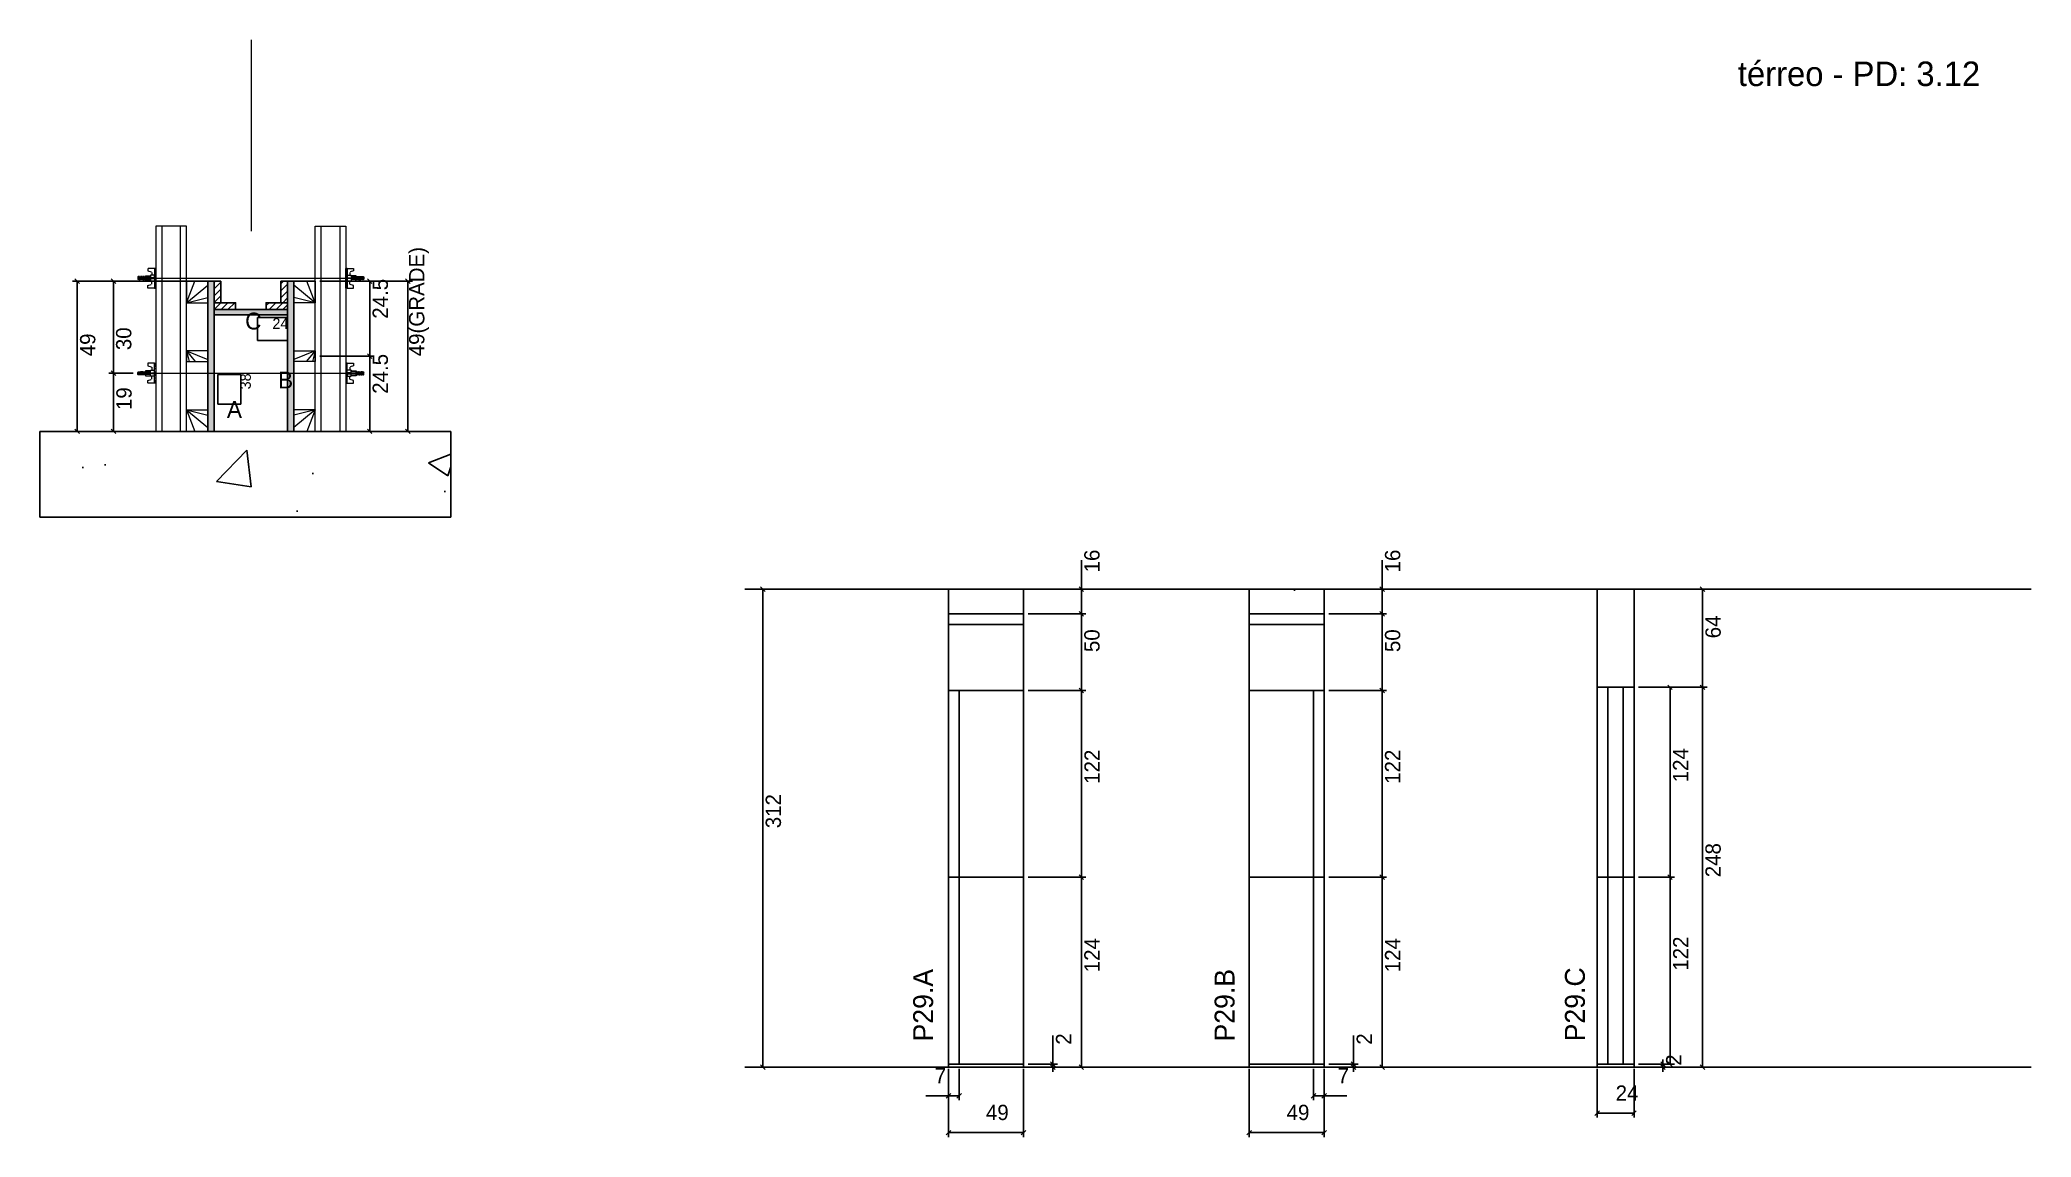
# Model space of a CAD drawing. Header units: metres. Extents: x 14558 to 15858, y -663 to 53.
import ezdxf

# ---------------------------------------------------------------- set-up
doc = ezdxf.new("R2010")
doc.units = ezdxf.units.M
for name, color, linetype in [('CHAPA', 7, 'Continuous'), ('COTA', 7, 'Continuous'), ('Hachura', 7, 'Continuous'), ('Madeira', 7, 'Continuous'), ('NOMENCLATURA', 7, 'Continuous'), ('Nível', 7, 'Continuous'), ('Painéis', 7, 'Continuous'), ('Perfil Metálico', 7, 'Continuous'), ('SARR_2.2x7', 7, 'Continuous'), ('SARRAFO', 7, 'Continuous'), ('Texto Seção', 7, 'Continuous'), ('TEXTO_GERAL', 7, 'Continuous')]:
    doc.layers.add(name, color=color, linetype=linetype)

msp = doc.modelspace()

# ---------------------------------------------------------------- hatches: boundary and pattern name
at = {"layer": 'COTA'}
h = msp.add_hatch(dxfattribs=at)
h.set_pattern_fill('AR-CONC')
h.paths.add_polyline_path([(14826.8, -202.3), (14558.5, -202.3), (14558.5, -258.3), (14826.8, -258.3), (14826.8, -202.3)])
h.paths.add_polyline_path([(14587.7, -244.5), (14587.7, -227), (14587.7, -244.5)])
h = msp.add_hatch(dxfattribs=at)
h.set_pattern_fill('AR-CONC')
h.paths.add_polyline_path([(15200.6, -321.4), (15151.6, -321.4), (15151.6, -305.4), (15200.6, -305.4), (15200.6, -321.4)])
h = msp.add_hatch(dxfattribs=at)
h.set_pattern_fill('AR-CONC')
h.paths.add_polyline_path([(15347.9, -321.4), (15396.9, -321.4), (15396.9, -305.4), (15347.9, -305.4), (15347.9, -321.4)])
h = msp.add_hatch(dxfattribs=at)
h.set_pattern_fill('AR-CONC')
h.paths.add_polyline_path([(15575.2, -369.4), (15599.2, -369.4), (15599.2, -305.4), (15575.2, -305.4), (15575.2, -369.4)])
at = {"layer": 'Hachura'}
h = msp.add_hatch(color=7, dxfattribs=at)
h.dxf.hatch_style = 1
h.paths.add_polyline_path([(14668.2, -202.3), (14672.2, -202.3), (14672.2, -104.3), (14668.2, -104.3), (14668.2, -202.3)])
h = msp.add_hatch(dxfattribs=at)
h.set_pattern_fill('ANSI31')
h.paths.add_polyline_path([(14672.2, -118.3), (14676.6, -118.3), (14676.6, -104.3), (14672.2, -104.3), (14672.2, -118.3)])
h = msp.add_hatch(dxfattribs=at)
h.set_pattern_fill('ANSI31')
h.paths.add_polyline_path([(14720.2, -118.3), (14715.8, -118.3), (14715.8, -104.3), (14720.2, -104.3), (14720.2, -118.3)])
h = msp.add_hatch(color=7, dxfattribs=at)
h.dxf.hatch_style = 1
h.paths.add_polyline_path([(14720.2, -202.3), (14724.2, -202.3), (14724.2, -104.3), (14720.2, -104.3), (14720.2, -202.3)])
h = msp.add_hatch(dxfattribs=at)
h.set_pattern_fill('ANSI31')
h.paths.add_polyline_path([(14672.2, -118.3), (14672.2, -122.7), (14686.2, -122.7), (14686.2, -118.3), (14672.2, -118.3)])
h = msp.add_hatch(color=7, dxfattribs=at)
h.dxf.hatch_style = 1
h.paths.add_polyline_path([(14672.2, -122.7), (14672.2, -126.3), (14720.2, -126.3), (14720.2, -122.7), (14672.2, -122.7)])
h = msp.add_hatch(color=7, dxfattribs=at)
h.dxf.hatch_style = 1
h.paths.add_polyline_path([(14672.2, -122.7), (14672.2, -126.3), (14720.2, -126.3), (14720.2, -122.7), (14672.2, -122.7)])
h = msp.add_hatch(dxfattribs=at)
h.set_pattern_fill('ANSI31')
h.paths.add_polyline_path([(14720.2, -118.3), (14720.2, -122.7), (14706.2, -122.7), (14706.2, -118.3), (14720.2, -118.3)])

# ---------------------------------------------------------------- linework, layer by layer
at = {"layer": 'CHAPA', "color": 1, "lineweight": 25}
for points in [[(14668.2, -202.3), (14668.2, -104.3), (14672.2, -104.3), (14672.2, -202.3)], [(14668.2, -202.3), (14668.2, -104.3), (14672.2, -104.3), (14672.2, -202.3)], [(14724.2, -202.3), (14724.2, -104.3), (14720.2, -104.3), (14720.2, -202.3)], [(14724.2, -202.3), (14724.2, -104.3), (14720.2, -104.3), (14720.2, -202.3)]]:
    msp.add_lwpolyline(points, dxfattribs=at)
msp.add_lwpolyline([(14672.2, -122.7), (14672.2, -126.3), (14720.2, -126.3), (14720.2, -122.7)], close=True, dxfattribs=at)
msp.add_lwpolyline([(14672.2, -122.7), (14672.2, -126.3), (14720.2, -126.3), (14720.2, -122.7)], close=True, dxfattribs=at)
at = {"layer": 'COTA', "color": 0, "lineweight": 25}
for p, q in [((14584.3, -105.8), (14581.3, -102.8)), ((14608, -105.8), (14605, -102.8)), ((14775.3, -105.8), (14772.3, -102.8)), ((14800.2, -105.8), (14797.2, -102.8)), ((14775.3, -154.8), (14772.3, -151.8)), ((14772.3, -151.8), (14775.3, -154.8)), ((14605, -162.9), (14608, -165.9)), ((14608, -165.9), (14605, -162.9)), ((14581.3, -200.8), (14584.3, -203.8)), ((14605, -200.8), (14608, -203.8)), ((14772.3, -200.8), (14775.3, -203.8)), ((14797.2, -200.8), (14800.2, -203.8)), ((15032, -306.9), (15029, -303.9)), ((15239.9, -306.9), (15236.9, -303.9)), ((15436.2, -306.9), (15433.2, -303.9)), ((15645.4, -306.9), (15642.4, -303.9)), ((15239.9, -322.9), (15236.9, -319.9)), ((15236.9, -319.9), (15239.9, -322.9)), ((15436.2, -322.9), (15433.2, -319.9)), ((15433.2, -319.9), (15436.2, -322.9)), ((15239.9, -372.9), (15236.9, -369.9)), ((15236.9, -369.9), (15239.9, -372.9)), ((15436.2, -372.9), (15433.2, -369.9)), ((15433.2, -369.9), (15436.2, -372.9)), ((15624.2, -370.9), (15621.2, -367.9)), ((15642.4, -367.9), (15645.4, -370.9)), ((15645.4, -370.9), (15642.4, -367.9)), ((15236.9, -491.9), (15239.9, -494.9)), ((15239.9, -494.9), (15236.9, -491.9)), ((15433.2, -491.9), (15436.2, -494.9)), ((15436.2, -494.9), (15433.2, -491.9)), ((15621.2, -491.9), (15624.2, -494.9)), ((15624.2, -494.9), (15621.2, -491.9)), ((15029, -615.9), (15032, -618.9)), ((15218.3, -613.9), (15221.3, -616.9)), ((15221.3, -618.9), (15218.3, -615.9)), ((15236.9, -615.9), (15239.9, -618.9)), ((15414.6, -613.9), (15417.6, -616.9)), ((15417.6, -618.9), (15414.6, -615.9)), ((15433.2, -615.9), (15436.2, -618.9)), ((15616.6, -613.9), (15619.6, -616.9)), ((15619.6, -618.9), (15616.6, -615.9)), ((15621.2, -613.9), (15624.2, -616.9)), ((15642.4, -615.9), (15645.4, -618.9)), ((15153.1, -634.5), (15150.1, -637.5)), ((15157.1, -637.5), (15160.1, -634.5)), ((15391.4, -634.5), (15388.4, -637.5)), ((15395.4, -637.5), (15398.4, -634.5)), ((15576.7, -645.8), (15573.7, -648.8)), ((15597.7, -648.8), (15600.7, -645.8)), ((15153.1, -658.6), (15150.1, -661.6)), ((15199.1, -661.6), (15202.1, -658.6)), ((15349.4, -658.6), (15346.4, -661.6)), ((15395.4, -661.6), (15398.4, -658.6))]:
    msp.add_line(p, q, dxfattribs=at)
at = {"layer": 'COTA', "color": 241, "lineweight": 25}
for p, q in [((14665.2, -104.3), (14579.8, -104.3)), ((14582.8, -104.3), (14582.8, -202.3)), ((14631.2, -104.3), (14603.5, -104.3)), ((14606.5, -104.3), (14606.5, -164.4)), ((14741.2, -104.3), (14801.7, -104.3)), ((14741.2, -104.3), (14776.8, -104.3)), ((14773.8, -153.3), (14773.8, -104.3)), ((14798.7, -104.3), (14798.7, -202.3)), ((14741.2, -153.3), (14776.8, -153.3)), ((14741.2, -153.3), (14776.8, -153.3)), ((14773.8, -202.3), (14773.8, -153.3)), ((14619.4, -164.4), (14603.5, -164.4)), ((14619.4, -164.4), (14603.5, -164.4)), ((14606.5, -202.3), (14606.5, -164.4)), ((14826.8, -202.3), (14558.5, -202.3)), ((14558.5, -202.3), (14558.5, -258.3)), ((14665.2, -202.3), (14579.8, -202.3)), ((14622.2, -202.3), (14603.5, -202.3)), ((14741.2, -202.3), (14801.7, -202.3)), ((14741.2, -202.3), (14776.8, -202.3)), ((14826.8, -202.3), (14826.8, -258.3)), ((14826.8, -258.3), (14558.5, -258.3)), ((15151.6, -321.4), (15151.6, -305.4)), ((15151.6, -305.4), (15200.6, -305.4)), ((15200.6, -321.4), (15200.6, -305.4)), ((15396.9, -305.4), (15347.9, -305.4)), ((15347.9, -321.4), (15347.9, -305.4)), ((15396.9, -321.4), (15396.9, -305.4))]:
    msp.add_line(p, q, dxfattribs=at)
at = {"layer": 'COTA', "color": 180, "lineweight": 25}
for p, q in [((14720.1, -127.9), (14700.5, -127.9)), ((14700.5, -127.9), (14700.5, -142.9)), ((14720.1, -142.9), (14720.1, -127.9)), ((14700.5, -142.9), (14720.1, -142.9)), ((14689.7, -165.2), (14674.7, -165.2)), ((14674.7, -165.2), (14674.7, -184.6)), ((14689.7, -184.6), (14689.7, -165.2)), ((14674.7, -184.6), (14689.7, -184.6))]:
    msp.add_line(p, q, dxfattribs=at)
at = {"layer": 'COTA', "color": 4, "lineweight": 25}
for p, q in [((15238.4, -305.4), (15238.4, -286.4)), ((15434.7, -305.4), (15434.7, -286.4)), ((15021.6, -305.4), (15033.5, -305.4)), ((15030.5, -617.4), (15030.5, -305.4)), ((15203.6, -305.4), (15241.4, -305.4)), ((15238.4, -321.4), (15238.4, -305.4)), ((15399.9, -305.4), (15437.7, -305.4)), ((15434.7, -321.4), (15434.7, -305.4)), ((15602.2, -305.4), (15646.9, -305.4)), ((15643.9, -369.4), (15643.9, -305.4)), ((15203.6, -321.4), (15241.4, -321.4)), ((15203.6, -321.4), (15241.4, -321.4)), ((15238.4, -371.4), (15238.4, -321.4)), ((15399.9, -321.4), (15437.7, -321.4)), ((15399.9, -321.4), (15437.7, -321.4)), ((15434.7, -371.4), (15434.7, -321.4)), ((15203.6, -371.4), (15241.4, -371.4)), ((15203.6, -371.4), (15241.4, -371.4)), ((15238.4, -493.4), (15238.4, -371.4)), ((15399.9, -371.4), (15437.7, -371.4)), ((15399.9, -371.4), (15437.7, -371.4)), ((15434.7, -493.4), (15434.7, -371.4)), ((15602.2, -369.4), (15646.9, -369.4)), ((15602.2, -369.4), (15646.9, -369.4)), ((15602.2, -369.4), (15625.7, -369.4)), ((15622.7, -369.4), (15622.7, -493.4)), ((15643.9, -617.4), (15643.9, -369.4)), ((15203.6, -493.4), (15241.4, -493.4)), ((15203.6, -493.4), (15241.4, -493.4)), ((15238.4, -617.4), (15238.4, -493.4)), ((15399.9, -493.4), (15437.7, -493.4)), ((15399.9, -493.4), (15437.7, -493.4)), ((15434.7, -617.4), (15434.7, -493.4)), ((15602.2, -493.4), (15625.7, -493.4)), ((15602.2, -493.4), (15625.7, -493.4)), ((15622.7, -493.4), (15622.7, -615.4)), ((15219.8, -615.4), (15219.8, -596.6)), ((15416.1, -615.4), (15416.1, -596.6)), ((15021.6, -617.4), (15033.5, -617.4)), ((15151.6, -618.4), (15151.6, -663.1)), ((15151.6, -620.4), (15151.6, -639)), ((15158.6, -618.4), (15158.6, -639)), ((15200.6, -618.4), (15200.6, -663.1)), ((15203.6, -615.4), (15222.8, -615.4)), ((15203.6, -617.4), (15222.8, -617.4)), ((15203.6, -617.4), (15241.4, -617.4)), ((15219.8, -617.4), (15219.8, -615.4)), ((15219.8, -617.4), (15219.8, -620.4)), ((15347.9, -618.4), (15347.9, -663.1)), ((15389.9, -618.4), (15389.9, -639)), ((15396.9, -618.4), (15396.9, -663.1)), ((15396.9, -620.4), (15396.9, -639)), ((15399.9, -615.4), (15419.1, -615.4)), ((15399.9, -617.4), (15419.1, -617.4)), ((15399.9, -617.4), (15437.7, -617.4)), ((15416.1, -617.4), (15416.1, -615.4)), ((15416.1, -617.4), (15416.1, -620.4)), ((15575.2, -618.4), (15575.2, -650.3)), ((15599.2, -618.4), (15599.2, -650.3)), ((15602.2, -615.4), (15621.1, -615.4)), ((15602.2, -615.4), (15625.7, -615.4)), ((15602.2, -617.4), (15621.1, -617.4)), ((15602.2, -617.4), (15646.9, -617.4)), ((15618.1, -615.4), (15618.1, -612.4)), ((15618.1, -617.4), (15618.1, -615.4)), ((15618.1, -617.4), (15618.1, -620.4)), ((15151.6, -636), (15136.8, -636)), ((15158.6, -636), (15151.6, -636)), ((15389.9, -636), (15396.9, -636)), ((15396.9, -636), (15411.6, -636)), ((15575.2, -647.3), (15599.2, -647.3)), ((15200.6, -660.1), (15151.6, -660.1)), ((15396.9, -660.1), (15347.9, -660.1))]:
    msp.add_line(p, q, dxfattribs=at)
at = {"layer": 'COTA', "color": 241, "lineweight": 25}
msp.add_lwpolyline([(15599.2, -369.4), (15599.2, -305.4), (15575.2, -305.4), (15575.2, -369.4)], dxfattribs=at)
at = {"layer": 'Hachura', "color": 0, "lineweight": 9}
for p, q in [((14622.7, -101.3), (14622.4, -101.6)), ((14622.4, -101.6), (14622.4, -102.9)), ((14622.7, -103.2), (14622.4, -102.9)), ((14623, -101.3), (14622.7, -101.3)), ((14622.7, -103.2), (14622.7, -101.3)), ((14623.4, -103.2), (14622.7, -102)), ((14623.3, -103.3), (14622.7, -102.2)), ((14622.7, -102.7), (14623, -103.4)), ((14622.7, -103), (14622.8, -103.2)), ((14623, -101.3), (14624, -103.2)), ((14623, -101.3), (14624, -103.2)), ((14623.1, -101.2), (14624.2, -103.4)), ((14624.4, -103.3), (14623.4, -101.2)), ((14623.4, -103.2), (14624, -103.2)), ((14624.2, -101.3), (14623.5, -101.3)), ((14624.5, -103.2), (14623.5, -101.3)), ((14624.2, -101.3), (14625.2, -103.2)), ((14624.3, -101.2), (14625.4, -103.4)), ((14625.6, -103.3), (14624.5, -101.2)), ((14625.2, -103.2), (14624.5, -103.2)), ((14625.4, -101.3), (14624.7, -101.3)), ((14625.7, -103.2), (14624.7, -101.3)), ((14624.9, -101.3), (14624.7, -101.3)), ((14625.4, -101.2), (14626.5, -103.4)), ((14625.4, -101.3), (14626.3, -103.2)), ((14626.8, -103.3), (14625.7, -101.2)), ((14625.9, -103.2), (14625.7, -103.2)), ((14626.5, -101.3), (14625.9, -101.3)), ((14626.8, -103.2), (14625.9, -101.3)), ((14625.9, -103.2), (14626.3, -103.2)), ((14626.5, -101.3), (14627.5, -103.2)), ((14627.5, -102.5), (14626.8, -101.2)), ((14626.8, -103.2), (14627.5, -103.2)), ((14627.5, -102.2), (14627, -101.3)), ((14627.5, -101.3), (14627, -101.3)), ((14627.5, -104), (14627.5, -100.7)), ((14627.5, -104), (14627.5, -100.7)), ((14627.5, -100.7), (14630.7, -100.7)), ((14627.5, -101.7), (14630.7, -101.7)), ((14627.5, -103.2), (14630.7, -103.2)), ((14629, -95.9), (14629, -97.6)), ((14629, -97.6), (14631.2, -98.1)), ((14634.2, -95.9), (14629.1, -95.9)), ((14630.7, -100.4), (14630.7, -104.3)), ((14633.3, -100.4), (14630.7, -100.4)), ((14633.3, -102), (14631.3, -102)), ((14631.3, -102.5), (14633.3, -102.5)), ((14631.5, -98.5), (14631.5, -100.4)), ((14633.3, -95.9), (14633.3, -108.8)), ((14633.3, -95.9), (14633.3, -101.1)), ((14633.3, -96), (14634.2, -96)), ((14633.3, -96.2), (14634.2, -96.2)), ((14633.3, -96.6), (14634.2, -96.6)), ((14633.3, -97), (14634.2, -97)), ((14633.3, -97.9), (14634.2, -97.9)), ((14633.3, -99.3), (14634.2, -99.3)), ((14633.3, -102.3), (14633.3, -100.4)), ((14633.3, -101.1), (14633.3, -101.7)), ((14633.3, -102.3), (14634.2, -102.3)), ((14633.6, -101.4), (14633.4, -101.4)), ((14633.4, -103.3), (14633.8, -103.3)), ((14634, -101.4), (14633.6, -101.4)), ((14634.2, -108.8), (14634.2, -95.9)), ((14634.2, -107.8), (14634.2, -100)), ((14758.2, -108.8), (14758.2, -95.9)), ((14758.2, -95.9), (14763.3, -95.9)), ((14759.1, -96), (14758.2, -96)), ((14759.1, -96.2), (14758.2, -96.2)), ((14759.1, -96.6), (14758.2, -96.6)), ((14759.1, -97), (14758.2, -97)), ((14759.1, -97.9), (14758.2, -97.9)), ((14759.1, -99.3), (14758.2, -99.3)), ((14758.2, -107.8), (14758.2, -100)), ((14759.1, -102.3), (14758.2, -102.3)), ((14758.3, -101.4), (14758.8, -101.4)), ((14759, -103.3), (14758.5, -103.3)), ((14758.8, -101.4), (14759, -101.4)), ((14759.1, -95.9), (14759.1, -108.8)), ((14759.1, -95.9), (14759.1, -101.1)), ((14759.1, -102.3), (14759.1, -100.4)), ((14759.1, -100.4), (14761.7, -100.4)), ((14759.1, -101.1), (14759.1, -101.7)), ((14759.1, -102), (14761.1, -102)), ((14761.1, -102.5), (14759.1, -102.5)), ((14760.9, -98.5), (14760.9, -100.4)), ((14763.3, -97.6), (14761.1, -98.1)), ((14761.7, -100.4), (14761.7, -104.3)), ((14764.9, -100.7), (14761.7, -100.7)), ((14764.9, -101.7), (14761.7, -101.7)), ((14764.9, -103.2), (14761.7, -103.2)), ((14763.3, -95.9), (14763.3, -97.6)), ((14764.8, -104), (14764.8, -100.7)), ((14764.9, -104), (14764.9, -100.7)), ((14764.9, -102.5), (14765.5, -101.2)), ((14765.9, -101.3), (14764.9, -103.2)), ((14764.9, -102.2), (14765.3, -101.3)), ((14764.9, -101.3), (14765.3, -101.3)), ((14765.5, -103.2), (14764.9, -103.2)), ((14765.5, -103.2), (14766.5, -101.3)), ((14765.6, -103.3), (14766.7, -101.2)), ((14766.9, -101.2), (14765.8, -103.4)), ((14765.9, -101.3), (14766.5, -101.3)), ((14767, -101.3), (14766.1, -103.2)), ((14766.5, -103.2), (14766.1, -103.2)), ((14766.5, -103.2), (14766.7, -103.2)), ((14766.7, -103.2), (14767.7, -101.3)), ((14766.8, -103.3), (14767.9, -101.2)), ((14768.1, -101.2), (14767, -103.4)), ((14767, -101.3), (14767.7, -101.3)), ((14768.2, -101.3), (14767.2, -103.2)), ((14767.2, -103.2), (14767.9, -103.2)), ((14767.5, -101.3), (14767.7, -101.3)), ((14767.9, -103.3), (14769, -101.2)), ((14767.9, -103.2), (14768.8, -101.3)), ((14769.3, -101.2), (14768.2, -103.4)), ((14768.2, -101.3), (14768.8, -101.3)), ((14769.3, -101.3), (14768.4, -103.2)), ((14769.3, -101.3), (14768.4, -103.2)), ((14769, -103.2), (14768.4, -103.2)), ((14769, -103.2), (14769.7, -102)), ((14769.1, -103.3), (14769.7, -102.2)), ((14769.3, -101.3), (14769.7, -101.3)), ((14769.7, -102.7), (14769.3, -103.4)), ((14769.7, -103), (14769.5, -103.2)), ((14769.7, -101.3), (14770, -101.6)), ((14769.7, -103.2), (14769.7, -101.3)), ((14769.7, -103.2), (14770, -102.9)), ((14770, -101.6), (14770, -102.9)), ((14630.7, -104), (14627.5, -104)), ((14629, -107.1), (14631.2, -106.5)), ((14629, -108.8), (14629, -107.1)), ((14633.3, -108.8), (14629, -108.8)), ((14630.7, -104.3), (14630.7, -104)), ((14630.7, -104.3), (14630.7, -104)), ((14630.7, -104.3), (14633.3, -104.3)), ((14631.5, -106.2), (14631.5, -104.3)), ((14633.3, -105.4), (14634.2, -105.4)), ((14633.3, -106.8), (14634.2, -106.8)), ((14633.3, -107.6), (14634.2, -107.6)), ((14633.3, -108.1), (14634.2, -108.1)), ((14633.3, -108.4), (14634.2, -108.4)), ((14633.3, -108.7), (14634.2, -108.7)), ((14633.3, -108.8), (14634.2, -108.8)), ((14759.1, -105.4), (14758.2, -105.4)), ((14759.1, -106.8), (14758.2, -106.8)), ((14759.1, -107.6), (14758.2, -107.6)), ((14759.1, -108.1), (14758.2, -108.1)), ((14759.1, -108.4), (14758.2, -108.4)), ((14759.1, -108.7), (14758.2, -108.7)), ((14759.1, -108.8), (14758.2, -108.8)), ((14761.7, -104.3), (14759.1, -104.3)), ((14759.1, -108.8), (14763.3, -108.8)), ((14760.9, -106.2), (14760.9, -104.3)), ((14763.3, -107.1), (14761.1, -106.5)), ((14761.7, -104), (14764.9, -104)), ((14761.7, -104.3), (14761.7, -104)), ((14761.7, -104.3), (14761.7, -104)), ((14763.3, -108.8), (14763.3, -107.1)), ((14622.7, -163.4), (14622.4, -163.8)), ((14622.4, -165.1), (14622.4, -163.8)), ((14622.7, -165.4), (14622.4, -165.1)), ((14622.7, -164), (14623, -163.3)), ((14623.3, -163.3), (14622.7, -164.5)), ((14622.7, -163.7), (14622.8, -163.4)), ((14623.4, -163.4), (14622.7, -164.7)), ((14622.7, -163.4), (14622.7, -165.4)), ((14623, -165.4), (14622.7, -165.4)), ((14623, -165.4), (14624, -163.4)), ((14623, -165.4), (14624, -163.4)), ((14623.1, -165.4), (14624.2, -163.3)), ((14624.4, -163.3), (14623.4, -165.5)), ((14623.4, -163.4), (14624, -163.4)), ((14624.5, -163.4), (14623.5, -165.4)), ((14624.2, -165.4), (14623.5, -165.4)), ((14624.2, -165.4), (14625.2, -163.4)), ((14624.3, -165.4), (14625.4, -163.3)), ((14625.6, -163.3), (14624.5, -165.5)), ((14625.2, -163.4), (14624.5, -163.4)), ((14625.7, -163.4), (14624.7, -165.4)), ((14625.4, -165.4), (14624.7, -165.4)), ((14624.9, -165.4), (14624.7, -165.4)), ((14625.4, -165.4), (14626.5, -163.3)), ((14625.4, -165.4), (14626.3, -163.4)), ((14626.8, -163.3), (14625.7, -165.5)), ((14625.9, -163.4), (14625.7, -163.4)), ((14625.9, -163.4), (14626.3, -163.4)), ((14626.8, -163.4), (14625.9, -165.4)), ((14626.5, -165.4), (14625.9, -165.4)), ((14626.5, -165.4), (14627.5, -163.4)), ((14626.8, -163.4), (14627.5, -163.4)), ((14627.5, -164.2), (14626.8, -165.5)), ((14627.5, -164.5), (14627, -165.4)), ((14627.5, -165.4), (14627, -165.4)), ((14627.5, -162.7), (14627.5, -166)), ((14627.5, -162.7), (14627.5, -166)), ((14630.7, -162.7), (14627.5, -162.7)), ((14627.5, -163.4), (14630.7, -163.4)), ((14627.5, -165), (14630.7, -165)), ((14627.5, -166), (14630.7, -166)), ((14633.3, -157.9), (14629, -157.9)), ((14629, -157.9), (14629, -159.6)), ((14629, -159.6), (14631.2, -160.2)), ((14629, -169.1), (14631.2, -168.5)), ((14630.7, -166.3), (14630.7, -162.4)), ((14630.7, -162.4), (14633.3, -162.4)), ((14630.7, -162.4), (14630.7, -162.7)), ((14630.7, -162.4), (14630.7, -162.7)), ((14633.3, -166.3), (14630.7, -166.3)), ((14631.3, -164.1), (14633.3, -164.1)), ((14633.3, -164.7), (14631.3, -164.7)), ((14631.5, -160.5), (14631.5, -162.4)), ((14631.5, -168.2), (14631.5, -166.3)), ((14633.3, -170.8), (14633.3, -157.9)), ((14633.3, -157.9), (14634.2, -157.9)), ((14633.3, -158), (14634.2, -158)), ((14633.3, -158.2), (14634.2, -158.2)), ((14633.3, -158.6), (14634.2, -158.6)), ((14633.3, -159), (14634.2, -159)), ((14633.3, -159.9), (14634.2, -159.9)), ((14633.3, -161.3), (14634.2, -161.3)), ((14633.3, -164.3), (14633.3, -166.3)), ((14633.3, -164.3), (14634.2, -164.3)), ((14633.3, -165.6), (14633.3, -165)), ((14633.3, -170.8), (14633.3, -165.6)), ((14633.3, -167.4), (14634.2, -167.4)), ((14633.3, -168.8), (14634.2, -168.8)), ((14633.4, -163.4), (14633.8, -163.4)), ((14633.6, -165.3), (14633.4, -165.3)), ((14634, -165.3), (14633.6, -165.3)), ((14634.2, -157.9), (14634.2, -170.8)), ((14634.2, -158.8), (14634.2, -166.7)), ((14758.2, -157.9), (14758.2, -170.8)), ((14759.1, -157.9), (14758.2, -157.9)), ((14759.1, -158), (14758.2, -158)), ((14759.1, -158.2), (14758.2, -158.2)), ((14759.1, -158.6), (14758.2, -158.6)), ((14758.2, -158.8), (14758.2, -166.7)), ((14759.1, -159), (14758.2, -159)), ((14759.1, -159.9), (14758.2, -159.9)), ((14759.1, -161.3), (14758.2, -161.3)), ((14759.1, -164.3), (14758.2, -164.3)), ((14759.1, -167.4), (14758.2, -167.4)), ((14759.1, -168.8), (14758.2, -168.8)), ((14758.3, -165.3), (14758.8, -165.3)), ((14759, -163.4), (14758.5, -163.4)), ((14758.8, -165.3), (14759, -165.3)), ((14759.1, -170.8), (14759.1, -157.9)), ((14759.1, -157.9), (14763.3, -157.9)), ((14761.7, -162.4), (14759.1, -162.4)), ((14761.1, -164.1), (14759.1, -164.1)), ((14759.1, -164.3), (14759.1, -166.3)), ((14759.1, -164.7), (14761.1, -164.7)), ((14759.1, -165.6), (14759.1, -165)), ((14759.1, -170.8), (14759.1, -165.6)), ((14759.1, -166.3), (14761.7, -166.3)), ((14760.9, -160.5), (14760.9, -162.4)), ((14760.9, -168.2), (14760.9, -166.3)), ((14763.3, -159.6), (14761.1, -160.2)), ((14763.3, -169.1), (14761.1, -168.5)), ((14761.7, -166.3), (14761.7, -162.4)), ((14761.7, -162.4), (14761.7, -162.7)), ((14761.7, -162.4), (14761.7, -162.7)), ((14761.7, -162.7), (14764.9, -162.7)), ((14764.9, -163.4), (14761.7, -163.4)), ((14764.9, -165), (14761.7, -165)), ((14764.9, -166), (14761.7, -166)), ((14763.3, -157.9), (14763.3, -159.6)), ((14764.8, -162.7), (14764.8, -166)), ((14764.9, -162.7), (14764.9, -166)), ((14765.5, -163.4), (14764.9, -163.4)), ((14765.9, -165.4), (14764.9, -163.4)), ((14764.9, -164.2), (14765.5, -165.5)), ((14764.9, -164.5), (14765.3, -165.4)), ((14764.9, -165.4), (14765.3, -165.4)), ((14765.5, -163.4), (14766.5, -165.4)), ((14765.6, -163.3), (14766.7, -165.5)), ((14766.9, -165.4), (14765.8, -163.3)), ((14765.9, -165.4), (14766.5, -165.4)), ((14766.5, -163.4), (14766.1, -163.4)), ((14767, -165.4), (14766.1, -163.4)), ((14766.5, -163.4), (14766.7, -163.4)), ((14766.7, -163.4), (14767.7, -165.4)), ((14766.8, -163.3), (14767.9, -165.5)), ((14768.1, -165.4), (14767, -163.3)), ((14767, -165.4), (14767.7, -165.4)), ((14767.2, -163.4), (14767.9, -163.4)), ((14768.2, -165.4), (14767.2, -163.4)), ((14767.5, -165.4), (14767.7, -165.4)), ((14767.9, -163.3), (14769, -165.5)), ((14767.9, -163.4), (14768.8, -165.4)), ((14769.3, -165.4), (14768.2, -163.3)), ((14768.2, -165.4), (14768.8, -165.4)), ((14769.3, -165.4), (14768.4, -163.4)), ((14769, -163.4), (14768.4, -163.4)), ((14769.3, -165.4), (14768.4, -163.4)), ((14769, -163.4), (14769.7, -164.7)), ((14769.1, -163.3), (14769.7, -164.5)), ((14769.7, -164), (14769.3, -163.3)), ((14769.3, -165.4), (14769.7, -165.4)), ((14769.7, -163.7), (14769.5, -163.4)), ((14769.7, -163.4), (14770, -163.8)), ((14769.7, -163.4), (14769.7, -165.4)), ((14769.7, -165.4), (14770, -165.1)), ((14770, -165.1), (14770, -163.8)), ((14629, -170.8), (14629, -169.1)), ((14634.2, -170.8), (14629.1, -170.8)), ((14633.3, -169.6), (14634.2, -169.6)), ((14633.3, -170.1), (14634.2, -170.1)), ((14633.3, -170.4), (14634.2, -170.4)), ((14633.3, -170.6), (14634.2, -170.6)), ((14759.1, -169.6), (14758.2, -169.6)), ((14759.1, -170.1), (14758.2, -170.1)), ((14759.1, -170.4), (14758.2, -170.4)), ((14759.1, -170.6), (14758.2, -170.6)), ((14758.2, -170.8), (14763.3, -170.8)), ((14763.3, -170.8), (14763.3, -169.1))]:
    msp.add_line(p, q, dxfattribs=at)
at = {"layer": 'Hachura', "color": 251, "lineweight": 9}
for p, q in [((14623.4, -102.3), (14765.2, -102.3)), ((14623.4, -164.3), (14765.2, -164.3))]:
    msp.add_line(p, q, dxfattribs=at)
at = {"layer": 'Madeira', "color": 126, "lineweight": 18}
for p, q in [((14654.2, -118.3), (14659.6, -104.3)), ((14654.2, -118.3), (14668.2, -106.8)), ((14654.2, -118.3), (14668.2, -114.9)), ((14738.2, -118.3), (14724.2, -106.8)), ((14738.2, -118.3), (14724.2, -114.9)), ((14738.2, -118.3), (14732.8, -104.3)), ((14654.2, -149.8), (14659.9, -156.8)), ((14654.2, -149.8), (14655.9, -156.8)), ((14654.2, -149.8), (14668.2, -155.3)), ((14738.2, -149.8), (14724.2, -155.3)), ((14738.2, -149.8), (14732.4, -156.8)), ((14738.2, -149.8), (14736.5, -156.8)), ((14654.2, -188.3), (14668.2, -199.8)), ((14654.2, -188.3), (14668.2, -191.8)), ((14654.2, -188.3), (14659.6, -202.3)), ((14738.2, -188.3), (14724.2, -199.8)), ((14738.2, -188.3), (14724.2, -191.8)), ((14738.2, -188.3), (14732.8, -202.3))]:
    msp.add_line(p, q, dxfattribs=at)
for points in [[(14654.2, -202.3), (14654.2, -104.3), (14668.2, -104.3), (14668.2, -202.3)], [(14738.2, -202.3), (14738.2, -104.3), (14724.2, -104.3), (14724.2, -202.3)]]:
    msp.add_lwpolyline(points, dxfattribs=at)
for points in [[(14654.2, -118.3), (14668.2, -118.3), (14668.2, -104.3), (14654.2, -104.3)], [(14738.2, -118.3), (14724.2, -118.3), (14724.2, -104.3), (14738.2, -104.3)], [(14654.2, -149.8), (14654.2, -156.8), (14668.2, -156.8), (14668.2, -149.8)], [(14738.2, -149.8), (14738.2, -156.8), (14724.2, -156.8), (14724.2, -149.8)], [(14654.2, -188.3), (14668.2, -188.3), (14668.2, -202.3), (14654.2, -202.3)], [(14738.2, -188.3), (14724.2, -188.3), (14724.2, -202.3), (14738.2, -202.3)]]:
    msp.add_lwpolyline(points, close=True, dxfattribs=at)
at = {"layer": 'Nível', "color": 4, "lineweight": 25}
for p, q in [((15018.6, -305.4), (15858.5, -305.4)), ((15018.6, -617.4), (15858.5, -617.4))]:
    msp.add_line(p, q, dxfattribs=at)
at = {"layer": 'Painéis', "color": 200, "lineweight": 25}
for p, q in [((15151.6, -305.4), (15151.6, -369.4)), ((15151.6, -617.4), (15151.6, -321.4)), ((15151.6, -321.4), (15200.6, -321.4)), ((15200.6, -321.4), (15200.6, -617.4)), ((15347.9, -321.4), (15347.9, -617.4)), ((15396.9, -321.4), (15347.9, -321.4)), ((15396.9, -617.4), (15396.9, -321.4)), ((15151.6, -371.4), (15200.6, -371.4)), ((15396.9, -371.4), (15347.9, -371.4)), ((15575.2, -369.4), (15575.2, -615.4)), ((15575.2, -369.4), (15599.2, -369.4)), ((15599.2, -369.4), (15575.2, -369.4)), ((15599.2, -369.4), (15575.2, -369.4)), ((15599.2, -369.4), (15575.2, -369.4)), ((15599.2, -615.4), (15599.2, -369.4)), ((15599.2, -369.4), (15599.2, -615.4)), ((15200.6, -493.4), (15151.6, -493.4)), ((15347.9, -493.4), (15396.9, -493.4)), ((15575.2, -493.4), (15599.2, -493.4)), ((15599.2, -493.4), (15575.2, -493.4)), ((15599.2, -493.4), (15575.2, -493.4)), ((15599.2, -493.4), (15575.2, -493.4)), ((15200.6, -615.4), (15151.6, -615.4)), ((15347.9, -615.4), (15396.9, -615.4)), ((15575.2, -615.4), (15599.2, -615.4))]:
    msp.add_line(p, q, dxfattribs=at)
msp.add_lwpolyline([(14720.2, -202.3), (14720.2, -126.3), (14672.2, -126.3), (14672.2, -202.3)], dxfattribs=at)
for points in [[(15151.6, -615.4), (15200.6, -615.4), (15200.6, -617.4), (15151.6, -617.4)], [(15396.9, -615.4), (15347.9, -615.4), (15347.9, -617.4), (15396.9, -617.4)], [(15575.2, -615.4), (15599.2, -615.4), (15599.2, -617.4), (15575.2, -617.4)]]:
    msp.add_lwpolyline(points, close=True, dxfattribs=at)
at = {"layer": 'Perfil Metálico', "color": 224, "lineweight": 18}
for points in [[(14654.2, -202.3), (14654.2, -68.3), (14634.2, -68.3), (14634.2, -202.3)], [(14650.2, -202.3), (14650.2, -68.3), (14638.2, -68.3), (14638.2, -202.3)], [(14738.2, -202.3), (14738.2, -68.3), (14758.2, -68.3), (14758.2, -202.3)], [(14742.2, -202.3), (14742.2, -68.3), (14754.2, -68.3), (14754.2, -202.3)]]:
    msp.add_lwpolyline(points, dxfattribs=at)
at = {"layer": 'SARR_2.2x7', "color": 40, "lineweight": 25}
for p, q in [((15151.6, -328.4), (15200.6, -328.4)), ((15396.9, -328.4), (15347.9, -328.4)), ((15158.6, -493.4), (15158.6, -371.4)), ((15389.9, -493.4), (15389.9, -371.4)), ((15582.2, -369.4), (15582.2, -615.4)), ((15592.2, -369.4), (15592.2, -615.4)), ((15158.6, -615.4), (15158.6, -493.4)), ((15389.9, -615.4), (15389.9, -493.4))]:
    msp.add_line(p, q, dxfattribs=at)
at = {"layer": 'SARRAFO', "color": 251, "lineweight": 25}
for points in [[(14676.6, -104.3), (14676.6, -118.3), (14672.2, -118.3), (14672.2, -104.3)], [(14715.8, -104.3), (14715.8, -118.3), (14720.2, -118.3), (14720.2, -104.3)], [(14686.2, -122.7), (14672.2, -122.7), (14672.2, -118.3), (14686.2, -118.3)], [(14706.2, -122.7), (14720.2, -122.7), (14720.2, -118.3), (14706.2, -118.3)]]:
    msp.add_lwpolyline(points, close=True, dxfattribs=at)
at = {"layer": 'Texto Seção', "color": 252, "lineweight": 15}
msp.add_line((14696.7, -71.7), (14696.7, 53.3), dxfattribs=at)

# ---------------------------------------------------------------- texts
at = {"layer": 'COTA', "color": 241, "lineweight": 25}
for s, p in [('49(GRADE)', (14809.5, -153.3)), ('24.5', (14785.7, -128.8)), ('49', (14594.7, -153.3)), ('30', (14618.2, -149.3)), ('24.5', (14785.7, -177.8)), ('19', (14618.4, -188.4))]:
    msp.add_text(s, height=10, rotation=90, dxfattribs=at).set_placement(p)
at = {"layer": 'COTA', "color": 1, "lineweight": 25}
msp.add_text('24', height=7, dxfattribs=at).set_placement((14710.3, -135.4))
msp.add_text('38', height=7, rotation=90, dxfattribs=at).set_placement((14696.2, -174.9))
at = {"layer": 'COTA', "color": 240, "lineweight": 25}
for s, p in [('16', (15250.3, -294.4)), ('16', (15446.6, -294.4)), ('64', (15655.8, -337.4)), ('50', (15250.3, -346.4)), ('50', (15446.6, -346.4)), ('122', (15250.4, -432.4)), ('122', (15446.6, -432.4)), ('124', (15634.6, -431.4)), ('312', (15042.3, -461.4)), ('248', (15655.8, -493.4)), ('122', (15634.7, -554.4)), ('124', (15250.3, -555.4)), ('124', (15446.6, -555.4)), ('2', (15231.8, -602.7)), ('2', (15428.1, -602.7)), ('2', (15630.1, -616.4))]:
    msp.add_text(s, height=10, rotation=90, dxfattribs=at).set_placement(p)
for s, p in [('7', (15142.7, -627.9)), ('7', (15405.7, -627.9)), ('24', (15587.2, -639.3)), ('49', (15176.1, -651.9)), ('49', (15372.4, -651.9))]:
    msp.add_text(s, height=10, dxfattribs=at).set_placement(p)
at = {"layer": 'NOMENCLATURA', "color": 2, "lineweight": 25}
msp.add_text('térreo - PD: 3.12', height=16, dxfattribs=at).set_placement((15667, 23.1))
at = {"layer": 'Texto Seção', "color": 7, "lineweight": 15}
for s, p in [('P29.A', (15141.6, -600.6)), ('P29.B', (15338.4, -600.6)), ('P29.C', (15567.1, -600.5))]:
    msp.add_text(s, height=13, rotation=90, dxfattribs=at).set_placement(p)
at = {"layer": 'TEXTO_GERAL', "color": 7, "lineweight": 25}
for s, p in [('C', (14692.5, -135.8)), ('B', (14714, -174.3)), ('A', (14680.6, -193.5))]:
    msp.add_text(s, height=11, dxfattribs=at).set_placement(p)

doc.saveas('drawing.dxf')
